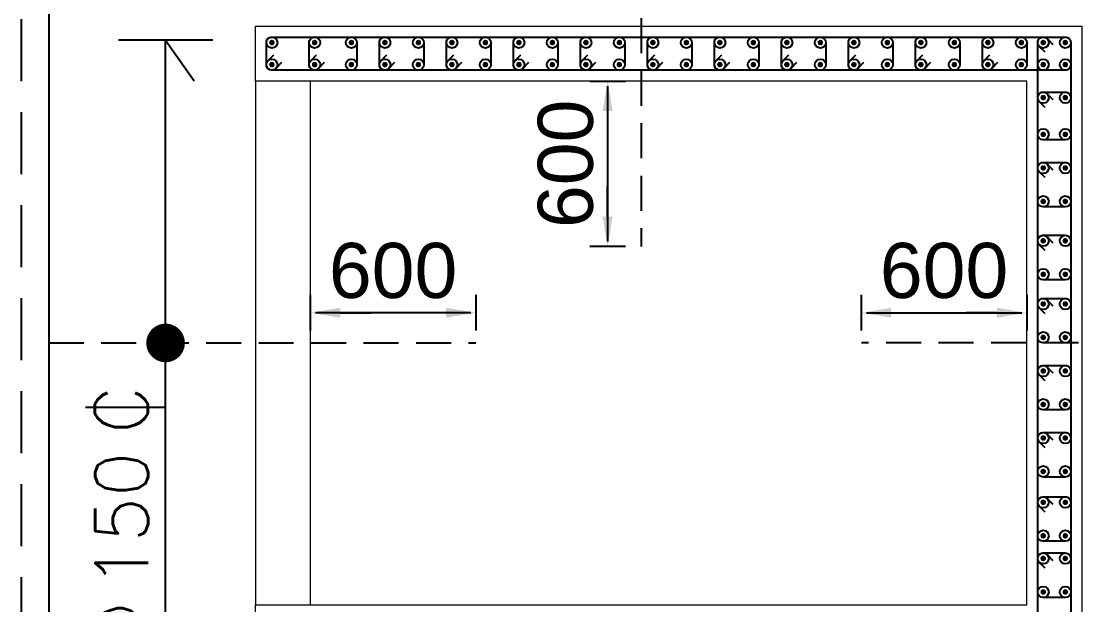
# Model space of a CAD drawing. Extents: x 1878645 to 3043969, y -1160829 to -603973.
# Drawn here: x 2401097 to 2404947, y -648722 to -646604 of the extents above; entities that cross this region are included whole.
import ezdxf
from ezdxf.enums import TextEntityAlignment as Align

# ---------------------------------------------------------------- set-up
doc = ezdxf.new("R2010")
doc.units = 0
doc.header["$LTSCALE"] = 100
doc.header["$PDMODE"] = 66
doc.linetypes.add('Hidden', pattern=[9.525, 6.35, -3.175])
doc.linetypes.add('SCHidden', pattern=[0.375, 0.25, -0.125])
doc.layers.get('Defpoints').update_dxf_attribs({"lineweight": 0})
for name, color, linetype in [('A-DIMN-100', 5, 'Continuous'), ('B-TXT', 7, 'Continuous'), ('BAR', 1, 'Continuous'), ('Dim', 3, 'Continuous'), ('Footing', 5, 'Continuous'), ('Link', 225, 'Continuous'), ('PCC', 2, 'Continuous'), ('REINF', 5, 'Continuous'), ('Reinforcement', 4, 'Continuous'), ('S-DL', 9, 'Continuous')]:
    doc.layers.add(name, color=color, linetype=linetype)
doc.layers.add('A-WALL-BRCK', color=7, linetype='Continuous', lineweight=0)
doc.layers.add('ECO COL', color=6, linetype='Continuous', lineweight=0)
doc.styles.add('ARIAL', font='arial.ttf')
doc.styles.add('ROMANS', font='simplex.shx', dxfattribs={"width": 0.75})
doc.dimstyles.new('A-150-DIM-EXT_MAIN(FT)', dxfattribs={"dimscale": 0, "dimtxt": 200, "dimasz": 18, "dimexe": 100, "dimexo": 100, "dimgap": 50, "dimtad": 1, "dimdec": 0, "dimdsep": 46, "dimtxsty": 'ARIAL', "dimblk": 'A3', "dimcen": 0.025, "dimse1": 1, "dimse2": 1, "dimclrd": 256, "dimclre": 256, "dimclrt": 7, "dimazin": 2, "dimtfac": 1, "dimtdec": 0, "dimtix": 1, "dimtmove": 2, "dimatfit": 3, "dimldrblk": 'WSA-DOT-100', "dimfxl": 1, "dimtolj": 1, "dimtzin": 0, "dimarcsym": 0})

# ---------------------------------------------------------------- blocks, each defined once
blk = doc.blocks.new('A2')
at = {"layer": 'Dim', "linetype": 'ByBlock', "lineweight": -2, "extrusion": (0, 0, -1)}
blk.add_lwpolyline([(6, 0), (12.2, 0)], dxfattribs=at)
blk.add_solid([(6, -1), (0, 0), (6, 1)], dxfattribs=at)
blk = doc.blocks.new('A3')
at = {"layer": 'Dim', "linetype": 'ByBlock', "lineweight": -2}
blk.add_line((0, 3.59), (0, -3.59), dxfattribs=at)
blk.add_blockref('A2', (0, 0), dxfattribs=at)
blk = doc.blocks.new('*D327')
at = {"layer": 'Defpoints', "color": 0, "transparency": 16777216}
for p in [(2402147.4, -647662.2), (2402147.4, -647771.8), (2402747.5, -647771.8)]:
    blk.add_point(p, dxfattribs=at)
at = {"layer": 'Dim', "lineweight": -2, "ltscale": 0.15, "transparency": 16777216}
blk.add_line((2402729.5, -647662.2), (2402165.4, -647662.2), dxfattribs=at)
at = {"layer": 'Dim', "lineweight": -2, "transparency": 16777216, "xscale": 18, "yscale": 18, "zscale": 18, "rotation": 180}
blk.add_blockref('A3', (2402147.4, -647662.2), dxfattribs=at)
at = {"layer": 'Dim', "lineweight": -2, "transparency": 16777216, "xscale": 18, "yscale": 18, "zscale": 18}
blk.add_blockref('A3', (2402747.5, -647662.2), dxfattribs=at)
at = {"layer": 'Dim', "color": 7, "transparency": 16777216, "insert": (2402447.4, -647510.1), "char_height": 200, "attachment_point": 5, "style": 'ARIAL', "bg_fill": 3, "box_fill_scale": 1.1, "bg_fill_color": 257, "bg_fill_transparency": 0}
blk.add_mtext('\\A1;600', dxfattribs=at)
blk = doc.blocks.new('WSA-DOT-100')
at = {"layer": 'A-DIMN-100', "color": 5}
for p, q in [((0, -200), (0, 200)), ((-200, 0), (200, 0))]:
    blk.add_line(p, q, dxfattribs=at)
at = {"layer": 'A-DIMN-100', "color": 1, "const_width": 60}
blk.add_lwpolyline([(-30, 0, 1), (30, 0, 1)], format="xyb", close=True, dxfattribs=at)
blk = doc.blocks.new('TCC')
at = {"layer": 'B-TXT', "linetype": 'Continuous'}
for p, q in [((414, 176.8), (648.2, 176.8)), ((531.1, 176.8), (531.1, -201.6)), ((1983.9, 176.8), (1983.9, -201.6)), ((620.9, -201.6), (702.9, -72.9)), ((531.1, -115.8), (620.9, -201.6))]:
    blk.add_line(p, q, dxfattribs=at)
at = {"layer": 'B-TXT', "linetype": 'Continuous', "style": 'ROMANS'}
for s, p in [('0', (412.5, -117.3)), ('@', (777.2, -117.3)), ('C', (1857.9, -117.3))]:
    blk.add_text(s, height=250, dxfattribs=at).set_placement(p)
blk.add_attdef('T', text='', height=250, dxfattribs=at).set_placement((243.9, -121.4), align=Align.RIGHT)
blk.add_attdef('CC', (1130.4, -119.4), '', height=250, dxfattribs=at)
blk = doc.blocks.new('*D329')
at = {"layer": 'Defpoints', "color": 0, "transparency": 16777216}
for p in [(2403347.4, -646821.8), (2403226.1, -647421.8), (2403347.4, -647421.8)]:
    blk.add_point(p, dxfattribs=at)
at = {"layer": 'Dim', "lineweight": -2, "ltscale": 0.15, "transparency": 16777216}
blk.add_line((2403226.1, -646839.8), (2403226.1, -647403.8), dxfattribs=at)
at = {"layer": 'Dim', "lineweight": -2, "transparency": 16777216, "xscale": 18, "yscale": 18, "zscale": 18}
for p, rotation in [((2403226.1, -646821.8), 90), ((2403226.1, -647421.8), 270)]:
    blk.add_blockref('A3', p, dxfattribs=dict(at, rotation=rotation))
at = {"layer": 'Dim', "color": 7, "transparency": 16777216, "insert": (2403074, -647121.8), "char_height": 200, "attachment_point": 5, "rotation": 90, "style": 'ARIAL', "bg_fill": 3, "box_fill_scale": 1.1, "bg_fill_color": 257, "bg_fill_transparency": 0}
blk.add_mtext('\\A1;600', dxfattribs=at)
blk = doc.blocks.new('*D331')
at = {"layer": 'Defpoints', "color": 0, "transparency": 16777216}
for p in [(2404747.4, -647662.2), (2404147.3, -647771.8), (2404747.4, -647771.8)]:
    blk.add_point(p, dxfattribs=at)
at = {"layer": 'Dim', "lineweight": -2, "ltscale": 0.15, "transparency": 16777216}
blk.add_line((2404165.3, -647662.2), (2404729.4, -647662.2), dxfattribs=at)
at = {"layer": 'Dim', "lineweight": -2, "transparency": 16777216, "xscale": 18, "yscale": 18, "zscale": 18, "rotation": 180}
blk.add_blockref('A3', (2404147.3, -647662.2), dxfattribs=at)
at = {"layer": 'Dim', "lineweight": -2, "transparency": 16777216, "xscale": 18, "yscale": 18, "zscale": 18}
blk.add_blockref('A3', (2404747.4, -647662.2), dxfattribs=at)
at = {"layer": 'Dim', "color": 7, "transparency": 16777216, "insert": (2404447.4, -647510.1), "char_height": 200, "attachment_point": 5, "style": 'ARIAL', "bg_fill": 3, "box_fill_scale": 1.1, "bg_fill_color": 257, "bg_fill_transparency": 0}
blk.add_mtext('\\A1;600', dxfattribs=at)

msp = doc.modelspace()

# ---------------------------------------------------------------- linework, layer by layer
at = {"layer": 'A-WALL-BRCK'}
msp.add_lwpolyline([(2402147.38785, -646821.79206), (2401947.38785, -646821.79206), (2401947.38785, -648721.79206), (2402147.38785, -648721.79206)], close=True, dxfattribs=at)
at = {"layer": 'BAR'}
msp.add_line((2401792.60362, -646672.79867), (2401450.21537, -646672.79867), dxfattribs=at)
at = {"layer": 'BAR', "color": 4, "const_width": 70}
msp.add_lwpolyline([(2401586.4095, -647771.79206, -1), (2401656.4095, -647771.79206, -1)], format="xyb", close=True, dxfattribs=at)
at = {"layer": 'ECO COL', "color": 4}
msp.add_lwpolyline([(2401947.38785, -646621.79206), (2404947.38785, -646621.79206), (2404947.38785, -651021.79206), (2401947.38785, -651021.79206), (2401947.38785, -650821.79206), (2404747.38785, -650821.79206), (2404747.38785, -648921.79206), (2401947.38785, -648921.79206), (2401947.38785, -648721.79206), (2404747.38785, -648721.79206), (2404747.38785, -646821.79206), (2401947.38785, -646821.79206), (2401947.38785, -646621.79206)], dxfattribs=at)
at = {"layer": 'Link'}
for points in [[(2402042.7432, -646754.72106), (2402021.52996, -646775.93422, -0.6681779738), (2401987.38785, -646761.79206), (2401987.38785, -646681.79206, -0.4142135624), (2402007.38785, -646661.79206), (2404887.38785, -646661.79206, -0.4142135624), (2404907.38785, -646681.79206), (2404907.38785, -646761.79206, -0.4142135624), (2404887.38785, -646781.79206), (2402007.38785, -646781.79206, -0.6681793021), (2401993.24574, -646747.6499), (2402014.45898, -646726.43673)], [(2402197.74425, -646754.72106), (2402176.53101, -646775.93422, -0.6681779738), (2402142.3889, -646761.79206), (2402142.3889, -646681.79206, -0.4142135624), (2402162.3889, -646661.79206), (2402295.9889, -646661.79206, -0.4140671234), (2402315.9889, -646681.79206), (2402315.9889, -646761.79206, -0.4140671234), (2402295.9889, -646781.79206), (2402162.3889, -646781.79206, -0.6681793021), (2402148.24679, -646747.6499), (2402169.46003, -646726.43673)], [(2402452.94425, -646754.72106), (2402431.73101, -646775.93422, -0.6681779738), (2402397.5889, -646761.79206), (2402397.5889, -646681.79206, -0.4142135624), (2402417.5889, -646661.79206), (2402539.1989, -646661.79206, -0.4140671234), (2402559.1989, -646681.79206), (2402559.1989, -646761.79206, -0.4140671234), (2402539.1989, -646781.79206), (2402417.5889, -646781.79206, -0.6681793021), (2402403.44679, -646747.6499), (2402424.66003, -646726.43673)], [(2402696.14425, -646754.72106), (2402674.93101, -646775.93422, -0.6681779738), (2402640.7989, -646761.79206), (2402640.7989, -646681.79206, -0.4143600166), (2402660.7989, -646661.79206), (2402782.3989, -646661.79206, -0.4140671234), (2402802.3989, -646681.79206), (2402802.3989, -646761.79206, -0.4140671234), (2402782.3989, -646781.79206), (2402660.7989, -646781.79206, -0.6683601251), (2402646.64679, -646747.6499), (2402667.86003, -646726.43673)], [(2402939.34425, -646754.72106), (2402918.13101, -646775.93422, -0.6681779738), (2402883.9989, -646761.79206), (2402883.9989, -646681.79206, -0.4143600166), (2402903.9989, -646661.79206), (2403025.5989, -646661.79206, -0.4140671234), (2403045.5989, -646681.79206), (2403045.5989, -646761.79206, -0.4140671234), (2403025.5989, -646781.79206), (2402903.9989, -646781.79206, -0.6683601251), (2402889.84679, -646747.6499), (2402911.06003, -646726.43673)], [(2403182.54425, -646754.72106), (2403161.33101, -646775.93422, -0.6681779738), (2403127.1989, -646761.79206), (2403127.1989, -646681.79206, -0.4143600166), (2403147.1989, -646661.79206), (2403268.7989, -646661.79206, -0.4140671234), (2403288.7989, -646681.79206), (2403288.7989, -646761.79206, -0.4140671234), (2403268.7989, -646781.79206), (2403147.1989, -646781.79206, -0.6683601251), (2403133.04679, -646747.6499), (2403154.26003, -646726.43673)], [(2403425.74425, -646754.72106), (2403404.53101, -646775.93422, -0.6681779738), (2403370.3989, -646761.79206), (2403370.3989, -646681.79206, -0.4143600166), (2403390.3989, -646661.79206), (2403511.9989, -646661.79206, -0.4140671234), (2403531.9989, -646681.79206), (2403531.9989, -646761.79206, -0.4140671234), (2403511.9989, -646781.79206), (2403390.3989, -646781.79206, -0.6683601251), (2403376.24679, -646747.6499), (2403397.46003, -646726.43673)], [(2403668.94425, -646754.72106), (2403647.73101, -646775.93422, -0.6681779738), (2403613.5989, -646761.79206), (2403613.5989, -646681.79206, -0.4143600166), (2403633.5989, -646661.79206), (2403755.1989, -646661.79206, -0.4140671234), (2403775.1989, -646681.79206), (2403775.1989, -646761.79206, -0.4140671234), (2403755.1989, -646781.79206), (2403633.5989, -646781.79206, -0.6683601251), (2403619.44679, -646747.6499), (2403640.66003, -646726.43673)], [(2403912.14425, -646754.72106), (2403890.93101, -646775.93422, -0.6681779738), (2403856.7989, -646761.79206), (2403856.7989, -646681.79206, -0.4143600166), (2403876.7989, -646661.79206), (2403998.3989, -646661.79206, -0.4140671234), (2404018.3989, -646681.79206), (2404018.3989, -646761.79206, -0.4140671234), (2403998.3989, -646781.79206), (2403876.7989, -646781.79206, -0.6683601251), (2403862.64679, -646747.6499), (2403883.86003, -646726.43673)], [(2404155.34425, -646754.72106), (2404134.13101, -646775.93422, -0.6681779738), (2404099.9989, -646761.79206), (2404099.9989, -646681.79206, -0.4143600166), (2404119.9989, -646661.79206), (2404241.5989, -646661.79206, -0.4140671234), (2404261.5989, -646681.79206), (2404261.5989, -646761.79206, -0.4140671234), (2404241.5989, -646781.79206), (2404119.9989, -646781.79206, -0.6683601251), (2404105.84679, -646747.6499), (2404127.06003, -646726.43673)], [(2404398.54425, -646754.72106), (2404377.33101, -646775.93422, -0.6681779738), (2404343.1989, -646761.79206), (2404343.1989, -646681.79206, -0.4143600166), (2404363.1989, -646661.79206), (2404484.7989, -646661.79206, -0.4140671234), (2404504.7989, -646681.79206), (2404504.7989, -646761.79206, -0.4140671234), (2404484.7989, -646781.79206), (2404363.1989, -646781.79206, -0.6683601251), (2404349.04679, -646747.6499), (2404370.26003, -646726.43673)], [(2404641.74425, -646754.72106), (2404620.53101, -646775.93422, -0.6681779738), (2404586.3989, -646761.79206), (2404586.3989, -646681.79206, -0.4143600166), (2404606.3989, -646661.79206), (2404727.9989, -646661.79206, -0.4140671234), (2404747.9989, -646681.79206), (2404747.9989, -646761.79206, -0.4140671234), (2404727.9989, -646781.79206), (2404606.3989, -646781.79206, -0.6683601251), (2404592.24679, -646747.6499), (2404613.46003, -646726.43673)], [(2404814.45885, -646717.14741), (2404793.24569, -646695.93417, -0.6681779738), (2404807.38785, -646661.79206), (2404887.38785, -646661.79206, -0.4142135624), (2404907.38785, -646681.79206), (2404907.38785, -650961.79206, -0.4142135624), (2404887.38785, -650981.79206), (2404807.38785, -650981.79206, -0.4142135624), (2404787.38785, -650961.79206), (2404787.38785, -646681.79206, -0.6681793021), (2404821.53001, -646667.64995), (2404842.74318, -646688.86319)], [(2404814.45885, -646916.83322), (2404793.24569, -646895.61998, -0.6681779738), (2404807.38785, -646861.47787), (2404887.38785, -646861.47787, -0.4142135624), (2404907.38785, -646881.47787), (2404907.38785, -647015.07787, -0.4140671234), (2404887.38785, -647035.07787), (2404807.38785, -647035.07787, -0.4140671234), (2404787.38785, -647015.07787), (2404787.38785, -646881.47787, -0.6681793021), (2404821.53001, -646867.33576), (2404842.74318, -646888.549)], [(2404814.45885, -647172.03322), (2404793.24569, -647150.81998, -0.6681779738), (2404807.38785, -647116.67787), (2404887.38785, -647116.67787, -0.4142135624), (2404907.38785, -647136.67787), (2404907.38785, -647258.28787, -0.4140671234), (2404887.38785, -647278.28787), (2404807.38785, -647278.28787, -0.4140671234), (2404787.38785, -647258.28787), (2404787.38785, -647136.67787, -0.6681793021), (2404821.53001, -647122.53576), (2404842.74318, -647143.749)], [(2404814.45885, -647436.49829), (2404793.24569, -647415.28505, -0.6681779738), (2404807.38785, -647381.15294), (2404887.38785, -647381.15294, -0.4143600166), (2404907.38785, -647401.15294), (2404907.38785, -647522.75294, -0.4140671234), (2404887.38785, -647542.75294), (2404807.38785, -647542.75294, -0.4140671234), (2404787.38785, -647522.75294), (2404787.38785, -647401.15294, -0.6683601251), (2404821.53001, -647387.00083), (2404842.74318, -647408.21407)], [(2404814.45885, -647665.52151), (2404793.24569, -647644.30826, -0.6681779738), (2404807.38785, -647610.17615), (2404887.38785, -647610.17615, -0.4143600166), (2404907.38785, -647630.17615), (2404907.38785, -647751.77615, -0.4140671234), (2404887.38785, -647771.77615), (2404807.38785, -647771.77615, -0.4140671234), (2404787.38785, -647751.77615), (2404787.38785, -647630.17615, -0.6683601251), (2404821.53001, -647616.02404), (2404842.74318, -647637.23729)], [(2404814.45885, -647908.72151), (2404793.24569, -647887.50826, -0.6681779738), (2404807.38785, -647853.37615), (2404887.38785, -647853.37615, -0.4143600166), (2404907.38785, -647873.37615), (2404907.38785, -647994.97615, -0.4140671234), (2404887.38785, -648014.97615), (2404807.38785, -648014.97615, -0.4140671234), (2404787.38785, -647994.97615), (2404787.38785, -647873.37615, -0.6683601251), (2404821.53001, -647859.22404), (2404842.74318, -647880.43729)], [(2404814.45885, -648151.92151), (2404793.24569, -648130.70826, -0.6681779738), (2404807.38785, -648096.57615), (2404887.38785, -648096.57615, -0.4143600166), (2404907.38785, -648116.57615), (2404907.38785, -648238.17615, -0.4140671234), (2404887.38785, -648258.17615), (2404807.38785, -648258.17615, -0.4140671234), (2404787.38785, -648238.17615), (2404787.38785, -648116.57615, -0.6683601251), (2404821.53001, -648102.42404), (2404842.74318, -648123.63729)], [(2404814.45885, -648385.27651), (2404793.24569, -648364.06327, -0.6681779738), (2404807.38785, -648329.93116), (2404887.38785, -648329.93116, -0.4143600166), (2404907.38785, -648349.93116), (2404907.38785, -648471.53116, -0.4140671234), (2404887.38785, -648491.53116), (2404807.38785, -648491.53116, -0.4140671234), (2404787.38785, -648471.53116), (2404787.38785, -648349.93116, -0.6683601251), (2404821.53001, -648335.77905), (2404842.74318, -648356.99229)], [(2404814.45885, -648589.06784), (2404793.24569, -648567.8546, -0.6681779738), (2404807.38785, -648533.72249), (2404887.38785, -648533.72249, -0.4143600166), (2404907.38785, -648553.72249), (2404907.38785, -648675.32249, -0.4140671234), (2404887.38785, -648695.32249), (2404807.38785, -648695.32249, -0.4140671234), (2404787.38785, -648675.32249), (2404787.38785, -648553.72249, -0.6683601251), (2404821.53001, -648539.57038), (2404842.74318, -648560.78362)]]:
    msp.add_lwpolyline(points, format="xyb", dxfattribs=at)
at = {"layer": 'REINF', "color": 1, "linetype": 'Hidden', "ltscale": 0.2}
for p, q in [((2403347.38785, -646021.79206), (2403347.38785, -647421.79206)), ((2401197.38785, -647771.79206), (2402747.48237, -647771.79206)), ((2405697.38785, -647771.79206), (2404147.30595, -647771.79206))]:
    msp.add_line(p, q, dxfattribs=at)
at = {"layer": 'Reinforcement', "color": 4}
for points in [[(2402007.3868, -646686.79206, 10, 10, 1), (2402007.3868, -646676.79206, 10, 10, 1)], [(2402162.3889, -646686.79206, 10, 10, 1), (2402162.3889, -646676.79206, 10, 10, 1)], [(2402162.3889, -646686.79206, 10, 10, 1), (2402162.3889, -646676.79206, 10, 10, 1)], [(2402295.9889, -646686.79206, 10, 10, 1), (2402295.9889, -646676.79206, 10, 10, 1)], [(2402417.5889, -646686.79206, 10, 10, 1), (2402417.5889, -646676.79206, 10, 10, 1)], [(2402539.1989, -646686.79206, 10, 10, 1), (2402539.1989, -646676.79206, 10, 10, 1)], [(2402660.7989, -646686.79206, 10, 10, 1), (2402660.7989, -646676.79206, 10, 10, 1)], [(2402782.3989, -646686.79206, 10, 10, 1), (2402782.3989, -646676.79206, 10, 10, 1)], [(2402903.9989, -646686.79206, 10, 10, 1), (2402903.9989, -646676.79206, 10, 10, 1)], [(2403025.5989, -646686.79206, 10, 10, 1), (2403025.5989, -646676.79206, 10, 10, 1)], [(2403147.1989, -646686.79206, 10, 10, 1), (2403147.1989, -646676.79206, 10, 10, 1)], [(2403268.7989, -646686.79206, 10, 10, 1), (2403268.7989, -646676.79206, 10, 10, 1)], [(2403390.3989, -646686.79206, 10, 10, 1), (2403390.3989, -646676.79206, 10, 10, 1)], [(2403511.9989, -646686.79206, 10, 10, 1), (2403511.9989, -646676.79206, 10, 10, 1)], [(2403633.5989, -646686.79206, 10, 10, 1), (2403633.5989, -646676.79206, 10, 10, 1)], [(2403755.1989, -646686.79206, 10, 10, 1), (2403755.1989, -646676.79206, 10, 10, 1)], [(2403876.7989, -646686.79206, 10, 10, 1), (2403876.7989, -646676.79206, 10, 10, 1)], [(2403998.3989, -646686.79206, 10, 10, 1), (2403998.3989, -646676.79206, 10, 10, 1)], [(2404119.9989, -646686.79206, 10, 10, 1), (2404119.9989, -646676.79206, 10, 10, 1)], [(2404241.5989, -646686.79206, 10, 10, 1), (2404241.5989, -646676.79206, 10, 10, 1)], [(2404363.1989, -646686.79206, 10, 10, 1), (2404363.1989, -646676.79206, 10, 10, 1)], [(2404484.7989, -646686.79206, 10, 10, 1), (2404484.7989, -646676.79206, 10, 10, 1)], [(2404606.3989, -646686.79206, 10, 10, 1), (2404606.3989, -646676.79206, 10, 10, 1)], [(2404727.9989, -646686.79206, 10, 10, 1), (2404727.9989, -646676.79206, 10, 10, 1)], [(2404807.3889, -646686.79206, 10, 10, 1), (2404807.3889, -646676.79206, 10, 10, 1)], [(2404887.3889, -646686.79206, 10, 10, 1), (2404887.3889, -646676.79206, 10, 10, 1)], [(2404887.3889, -646686.79206, 10, 10, 1), (2404887.3889, -646676.79206, 10, 10, 1)], [(2402007.3868, -646766.79206, 10, 10, 1), (2402007.3868, -646756.79206, 10, 10, 1)], [(2402162.3889, -646766.79206, 10, 10, 1), (2402162.3889, -646756.79206, 10, 10, 1)], [(2402162.3889, -646766.79206, 10, 10, 1), (2402162.3889, -646756.79206, 10, 10, 1)], [(2402295.9889, -646766.79206, 10, 10, 1), (2402295.9889, -646756.79206, 10, 10, 1)], [(2402417.5889, -646766.79206, 10, 10, 1), (2402417.5889, -646756.79206, 10, 10, 1)], [(2402539.1989, -646766.79206, 10, 10, 1), (2402539.1989, -646756.79206, 10, 10, 1)], [(2402660.7989, -646766.79206, 10, 10, 1), (2402660.7989, -646756.79206, 10, 10, 1)], [(2402782.3989, -646766.79206, 10, 10, 1), (2402782.3989, -646756.79206, 10, 10, 1)], [(2402903.9989, -646766.79206, 10, 10, 1), (2402903.9989, -646756.79206, 10, 10, 1)], [(2403025.5989, -646766.79206, 10, 10, 1), (2403025.5989, -646756.79206, 10, 10, 1)], [(2403147.1989, -646766.79206, 10, 10, 1), (2403147.1989, -646756.79206, 10, 10, 1)], [(2403268.7989, -646766.79206, 10, 10, 1), (2403268.7989, -646756.79206, 10, 10, 1)], [(2403390.3989, -646766.79206, 10, 10, 1), (2403390.3989, -646756.79206, 10, 10, 1)], [(2403511.9989, -646766.79206, 10, 10, 1), (2403511.9989, -646756.79206, 10, 10, 1)], [(2403633.5989, -646766.79206, 10, 10, 1), (2403633.5989, -646756.79206, 10, 10, 1)], [(2403755.1989, -646766.79206, 10, 10, 1), (2403755.1989, -646756.79206, 10, 10, 1)], [(2403876.7989, -646766.79206, 10, 10, 1), (2403876.7989, -646756.79206, 10, 10, 1)], [(2403998.3989, -646766.79206, 10, 10, 1), (2403998.3989, -646756.79206, 10, 10, 1)], [(2404119.9989, -646766.79206, 10, 10, 1), (2404119.9989, -646756.79206, 10, 10, 1)], [(2404241.5989, -646766.79206, 10, 10, 1), (2404241.5989, -646756.79206, 10, 10, 1)], [(2404363.1989, -646766.79206, 10, 10, 1), (2404363.1989, -646756.79206, 10, 10, 1)], [(2404484.7989, -646766.79206, 10, 10, 1), (2404484.7989, -646756.79206, 10, 10, 1)], [(2404606.3989, -646766.79206, 10, 10, 1), (2404606.3989, -646756.79206, 10, 10, 1)], [(2404727.9989, -646766.79206, 10, 10, 1), (2404727.9989, -646756.79206, 10, 10, 1)], [(2404807.3889, -646766.79206, 10, 10, 1), (2404807.3889, -646756.79206, 10, 10, 1)], [(2404887.3889, -646766.79206, 10, 10, 1), (2404887.3889, -646756.79206, 10, 10, 1)], [(2404887.3889, -646766.79206, 10, 10, 1), (2404887.3889, -646756.79206, 10, 10, 1)], [(2404802.38785, -646881.47787, 10, 10, 1), (2404812.38785, -646881.47787, 10, 10, 1)], [(2404802.38785, -646881.47787, 10, 10, 1), (2404812.38785, -646881.47787, 10, 10, 1)], [(2404882.38785, -646881.47787, 10, 10, 1), (2404892.38785, -646881.47787, 10, 10, 1)], [(2404882.38785, -646881.47787, 10, 10, 1), (2404892.38785, -646881.47787, 10, 10, 1)], [(2404802.38785, -647015.07787, 10, 10, 1), (2404812.38785, -647015.07787, 10, 10, 1)], [(2404882.38785, -647015.07787, 10, 10, 1), (2404892.38785, -647015.07787, 10, 10, 1)], [(2404802.38785, -647136.67787, 10, 10, 1), (2404812.38785, -647136.67787, 10, 10, 1)], [(2404882.38785, -647136.67787, 10, 10, 1), (2404892.38785, -647136.67787, 10, 10, 1)], [(2404802.38785, -647258.28787, 10, 10, 1), (2404812.38785, -647258.28787, 10, 10, 1)], [(2404882.38785, -647258.28787, 10, 10, 1), (2404892.38785, -647258.28787, 10, 10, 1)], [(2404802.38785, -647401.15294, 10, 10, 1), (2404812.38785, -647401.15294, 10, 10, 1)], [(2404882.38785, -647401.15294, 10, 10, 1), (2404892.38785, -647401.15294, 10, 10, 1)], [(2404802.38785, -647522.75294, 10, 10, 1), (2404812.38785, -647522.75294, 10, 10, 1)], [(2404882.38785, -647522.75294, 10, 10, 1), (2404892.38785, -647522.75294, 10, 10, 1)], [(2404802.38785, -647630.17615, 10, 10, 1), (2404812.38785, -647630.17615, 10, 10, 1)], [(2404882.38785, -647630.17615, 10, 10, 1), (2404892.38785, -647630.17615, 10, 10, 1)], [(2404802.38785, -647751.77615, 10, 10, 1), (2404812.38785, -647751.77615, 10, 10, 1)], [(2404882.38785, -647751.77615, 10, 10, 1), (2404892.38785, -647751.77615, 10, 10, 1)], [(2404802.38785, -647873.37615, 10, 10, 1), (2404812.38785, -647873.37615, 10, 10, 1)], [(2404882.38785, -647873.37615, 10, 10, 1), (2404892.38785, -647873.37615, 10, 10, 1)], [(2404802.38785, -647994.97615, 10, 10, 1), (2404812.38785, -647994.97615, 10, 10, 1)], [(2404882.38785, -647994.97615, 10, 10, 1), (2404892.38785, -647994.97615, 10, 10, 1)], [(2404802.38785, -648116.57615, 10, 10, 1), (2404812.38785, -648116.57615, 10, 10, 1)], [(2404882.38785, -648116.57615, 10, 10, 1), (2404892.38785, -648116.57615, 10, 10, 1)], [(2404802.38785, -648238.17615, 10, 10, 1), (2404812.38785, -648238.17615, 10, 10, 1)], [(2404882.38785, -648238.17615, 10, 10, 1), (2404892.38785, -648238.17615, 10, 10, 1)], [(2404802.38785, -648349.93116, 10, 10, 1), (2404812.38785, -648349.93116, 10, 10, 1)], [(2404882.38785, -648349.93116, 10, 10, 1), (2404892.38785, -648349.93116, 10, 10, 1)], [(2404802.38785, -648471.53116, 10, 10, 1), (2404812.38785, -648471.53116, 10, 10, 1)], [(2404882.38785, -648471.53116, 10, 10, 1), (2404892.38785, -648471.53116, 10, 10, 1)], [(2404802.38785, -648553.72249, 10, 10, 1), (2404812.38785, -648553.72249, 10, 10, 1)], [(2404882.38785, -648553.72249, 10, 10, 1), (2404892.38785, -648553.72249, 10, 10, 1)], [(2404802.38785, -648675.32249, 10, 10, 1), (2404812.38785, -648675.32249, 10, 10, 1)], [(2404882.38785, -648675.32249, 10, 10, 1), (2404892.38785, -648675.32249, 10, 10, 1)]]:
    msp.add_lwpolyline(points, format="xyseb", close=True, dxfattribs=at)
for centre in [(2402007.3868, -646681.79206), (2402162.3889, -646681.79206), (2402162.3889, -646681.79206), (2402295.9889, -646681.79206), (2402417.5889, -646681.79206), (2402539.1989, -646681.79206), (2402660.7989, -646681.79206), (2402782.3989, -646681.79206), (2402903.9989, -646681.79206), (2403025.5989, -646681.79206), (2403147.1989, -646681.79206), (2403268.7989, -646681.79206), (2403390.3989, -646681.79206), (2403511.9989, -646681.79206), (2403633.5989, -646681.79206), (2403755.1989, -646681.79206), (2403876.7989, -646681.79206), (2403998.3989, -646681.79206), (2404119.9989, -646681.79206), (2404241.5989, -646681.79206), (2404363.1989, -646681.79206), (2404484.7989, -646681.79206), (2404606.3989, -646681.79206), (2404727.9989, -646681.79206), (2404807.3889, -646681.79206), (2404887.3889, -646681.79206), (2404887.3889, -646681.79206), (2402007.3868, -646761.79206), (2402162.3889, -646761.79206), (2402162.3889, -646761.79206), (2402295.9889, -646761.79206), (2402417.5889, -646761.79206), (2402539.1989, -646761.79206), (2402660.7989, -646761.79206), (2402782.3989, -646761.79206), (2402903.9989, -646761.79206), (2403025.5989, -646761.79206), (2403147.1989, -646761.79206), (2403268.7989, -646761.79206), (2403390.3989, -646761.79206), (2403511.9989, -646761.79206), (2403633.5989, -646761.79206), (2403755.1989, -646761.79206), (2403876.7989, -646761.79206), (2403998.3989, -646761.79206), (2404119.9989, -646761.79206), (2404241.5989, -646761.79206), (2404363.1989, -646761.79206), (2404484.7989, -646761.79206), (2404606.3989, -646761.79206), (2404727.9989, -646761.79206), (2404807.3889, -646761.79206), (2404887.3889, -646761.79206), (2404887.3889, -646761.79206), (2404807.38785, -646881.47787), (2404807.38785, -646881.47787), (2404887.38785, -646881.47787), (2404887.38785, -646881.47787), (2404807.38785, -647015.07787), (2404887.38785, -647015.07787), (2404807.38785, -647136.67787), (2404887.38785, -647136.67787), (2404807.38785, -647258.28787), (2404887.38785, -647258.28787), (2404807.38785, -647401.15294), (2404887.38785, -647401.15294), (2404807.38785, -647522.75294), (2404887.38785, -647522.75294), (2404807.38785, -647630.17615), (2404887.38785, -647630.17615), (2404807.38785, -647751.77615), (2404887.38785, -647751.77615), (2404807.38785, -647873.37615), (2404887.38785, -647873.37615), (2404807.38785, -647994.97615), (2404887.38785, -647994.97615), (2404807.38785, -648116.57615), (2404887.38785, -648116.57615), (2404807.38785, -648238.17615), (2404887.38785, -648238.17615), (2404807.38785, -648349.93116), (2404887.38785, -648349.93116), (2404807.38785, -648471.53116), (2404887.38785, -648471.53116), (2404807.38785, -648553.72249), (2404887.38785, -648553.72249), (2404807.38785, -648675.32249), (2404887.38785, -648675.32249)]:
    msp.add_circle(centre, 20, dxfattribs=at)
at = {"layer": 'S-DL', "ltscale": 2}
msp.add_lwpolyline([(2401527.54168, -650854.05715), (2401621.4095, -651013.29422), (2401621.4095, -646672.79867), (2401725.30984, -646821.00004)], dxfattribs=at)

# ---------------------------------------------------------------- block references
at = {"layer": 'B-TXT', "xscale": 0.7679999999701977, "yscale": 0.7679999999701977, "zscale": 0.7679999999701977, "rotation": 89.9999999999979}
msp.add_blockref('TCC', (2401466.58347, -649528.29062), dxfattribs=at).add_auto_attribs({'T': '12', 'CC': '150'})

# ---------------------------------------------------------------- next in the draw order: dimensions: what is measured, and where the dimension line sits
at = {"layer": 'Dim', "ltscale": 0.15}
for base, p1, p2, angle, override, picture, middle in [((2403226.14504, -647421.79206), (2403347.38785, -646821.79206), (2403347.38785, -647421.79206), 90, {"dimscale": 1, "dimblk": 'A3', "dimtfill": 1, "dimtfillclr": 0, "dimarcsym": 1}, '*D329', (2403074.03045, -647121.79206)), ((2404747.40047, -647662.19577), (2404147.30595, -647771.79206), (2404747.40047, -647771.79206), 180, {"dimscale": 1, "dimtfill": 1, "dimtfillclr": 0}, '*D331', (2404447.35321, -647510.08117))]:
    dim = msp.add_linear_dim(base=base, p1=p1, p2=p2, angle=angle, dimstyle='A-150-DIM-EXT_MAIN(FT)', override=override, dxfattribs=at)
    dim.commit()
    dim.dimension.update_dxf_attribs({"geometry": picture, "text_midpoint": middle})
dim = msp.add_linear_dim(base=(2402147.38785, -647662.19577), p1=(2402747.48237, -647771.79206), p2=(2402147.38785, -647771.79206), dimstyle='A-150-DIM-EXT_MAIN(FT)', override={"dimscale": 1, "dimtfill": 1, "dimtfillclr": 0}, dxfattribs=at)
dim.commit()
dim.dimension.update_dxf_attribs({"geometry": '*D327', "text_midpoint": (2402447.43511, -647510.08117)})

# ---------------------------------------------------------------- next in the draw order: linework, layer by layer
at = {"layer": 'Footing'}
msp.add_lwpolyline([(2401197.38785, -651621.79206), (2405697.38785, -651621.79206), (2405697.38785, -646021.79206), (2401197.38785, -646021.79206)], close=True, dxfattribs=at)
at = {"layer": 'PCC', "linetype": 'SCHidden', "ltscale": 9}
msp.add_lwpolyline([(2401097.38785, -651721.79206), (2405797.38785, -651721.79206), (2405797.38785, -645921.79206), (2401097.38785, -645921.79206)], close=True, dxfattribs=at)

doc.saveas('drawing.dxf')
